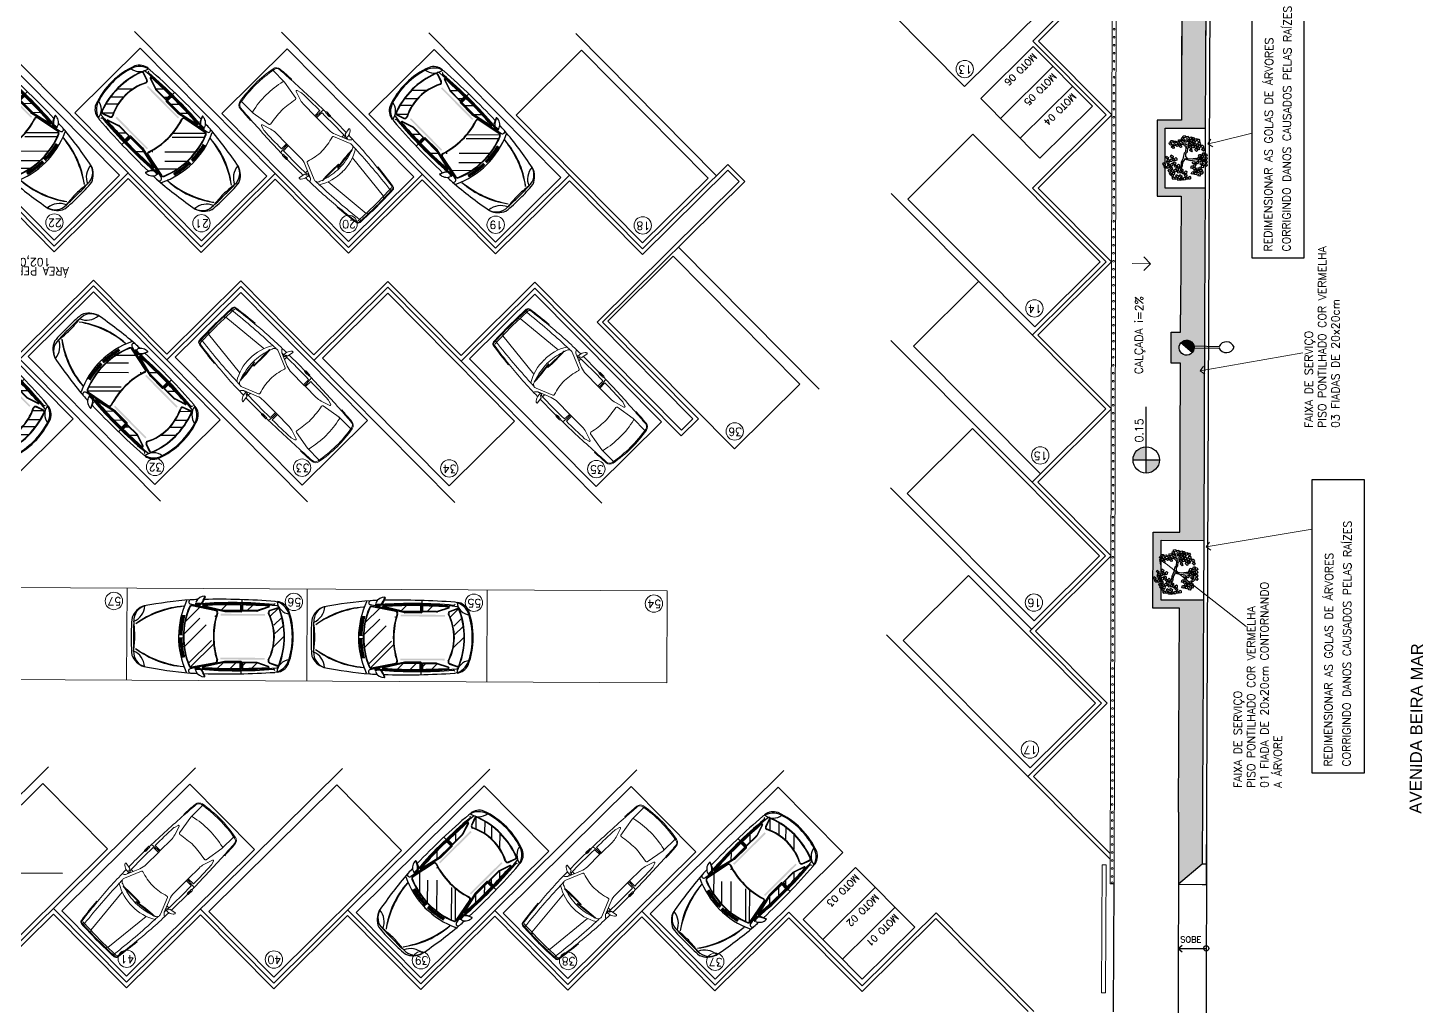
# Model space of a CAD drawing. Extents: x -1057 to 3416, y -340 to 4111.
# Drawn here: x 450.74 to 485.62, y 162.28 to 186.74 of the extents above; entities that cross this region are included whole.
import ezdxf
from ezdxf.enums import TextEntityAlignment as Align

# ---------------------------------------------------------------- set-up
doc = ezdxf.new("R2010")
doc.units = 0
doc.header["$LTSCALE"] = 50
for name, pattern in [('CONTINU', [0]), ('DGN Style 1', [0.003115, 5.18318e-06, -0.00311]), ('HIDDEN', [9.525, 6.35, -3.175])]:
    doc.linetypes.add(name, pattern=pattern)
doc.layers.add('0.1', color=8, linetype='Continuous', lineweight=13)
doc.layers.add('Margem A3', color=8, linetype='DGN Style 1', lineweight=0)
for name, color, linetype in [('HAC', 1, 'Continuous'), ('layout', 1, 'Continuous'), ('luminaria', 10, 'Continuous'), ('medir projeto', 6, 'Continuous'), ('OK', 96, 'Continuous'), ('Poste de cimento', 7, 'Continuous')]:
    doc.layers.add(name, color=color, linetype=linetype)
doc.styles.add('60x100', font='romans.shx', dxfattribs={"height": 0.2})
doc.styles.add('80X50', font='romans.shx')
doc.styles.add('ROBERTO', font='swissek.ttf')
doc.styles.add('ROMANS', font='romans')
doc.styles.get("Standard").update_dxf_attribs({"font": 'romans.shx'})

# ---------------------------------------------------------------- blocks, each defined once
blk = doc.blocks.new('ÁREA')
for p in [(0.00005, 0.00376), (0, 0)]:
    blk.add_attdef('COMPARTIMENTO', text='', height=0.0025).set_placement(p, align=Align.CENTER)
at = {"color": 1}
for p in [(-0.00005, -0.00376), (-0.0001, -0.00752)]:
    blk.add_attdef('ÁREA', text='', height=0.002, dxfattribs=at).set_placement(p, align=Align.CENTER)
blk = doc.blocks.new('Car')
at = {"layer": 'layout', "color": 8}
for p, q in [((-44.4, -116.8), (-45.5, -110.7)), ((-42.5, -116.4), (-43.6, -110.2)), ((-41.1, -116), (-42, -109.8)), ((-39.1, -115.6), (-40.1, -109.4)), ((-37.2, -115.2), (-38.1, -108.9)), ((-35.8, -114.9), (-36.5, -108.6)), ((-33.8, -114.5), (-34.6, -108.2)), ((-31.8, -114.1), (-32.6, -107.8)), ((-30.4, -113.9), (-31, -107.6)), ((-28.4, -113.5), (-29, -107.4)), ((-26.4, -113.2), (-27.1, -107.2)), ((-25, -113), (-25.5, -107)), ((-23, -112.8), (-23.5, -106.4)), ((25.2, -163.1), (-22.1, -115.7)), ((-21.2, -112.5), (-21.3, -106.1)), ((-19.2, -112.3), (-19.3, -105.9)), ((-17.2, -112.1), (-17.4, -105.7)), ((-15.7, -111.9), (-15.7, -105.5)), ((-13.7, -111.8), (-13.7, -105.3)), ((-11.7, -111.6), (-11.7, -105.2)), ((-9.7, -111.5), (-9.7, -105.1)), ((-7.7, -111.4), (-7.7, -105)), ((-5.7, -111.3), (-5.7, -104.9)), ((-3.7, -111.3), (-3.7, -104.8)), ((3.7, -111.3), (3.7, -104.8)), ((39.6, -148.7), (5.2, -114.3)), ((5.7, -111.3), (5.7, -104.9)), ((7.7, -111.4), (7.7, -105)), ((9.7, -111.5), (9.7, -105.1)), ((11.7, -111.6), (11.7, -105.2)), ((13.7, -111.8), (13.7, -105.3)), ((15.7, -111.9), (15.7, -105.5)), ((17.2, -112.1), (17.4, -105.7)), ((19.2, -112.3), (19.3, -105.9)), ((21.2, -112.5), (21.3, -106.1)), ((23, -112.8), (23.5, -106.4)), ((25, -113), (25.5, -107)), ((26.4, -113.2), (27.1, -107.2)), ((28.4, -113.5), (29, -107.4)), ((30.4, -113.9), (31, -107.6)), ((31.8, -114.1), (32.6, -107.8)), ((63.1, -148), (32.6, -117.5)), ((33.8, -114.5), (34.6, -108.2)), ((35.8, -114.9), (36.5, -108.6)), ((37.2, -115.2), (38.1, -108.9)), ((39.1, -115.6), (40.1, -109.4)), ((41.1, -116), (42, -109.8)), ((42.5, -116.4), (43.6, -110.2)), ((44.4, -116.8), (45.5, -110.7)), ((-72.4, -154), (-71.3, -150.4)), ((-71.4, -149.7), (-71.5, -143.3)), ((-70.4, -149.4), (-70.5, -140)), ((-53.8, -202.9), (-70.4, -128.8)), ((-69.4, -149.1), (-69.5, -139.9)), ((-68.4, -148.9), (-68.7, -139.9)), ((-67.3, -131.9), (-57, -183.8)), ((-66.3, -131.7), (-56.1, -183.6)), ((-15.9, -179.3), (-66, -129.1)), ((-8.4, -174.6), (-58.2, -124.8)), ((53.8, -202.9), (70.4, -128.8)), ((56.1, -183.6), (66.3, -131.7)), ((57, -183.8), (67.3, -131.9)), ((68.4, -148.9), (68.7, -139.9)), ((69.4, -149.1), (69.5, -139.9)), ((70.4, -149.4), (70.5, -140)), ((72.4, -154), (71.3, -150.4)), ((71.4, -149.7), (71.5, -143.3)), ((-86.3, -160.6), (-73.2, -154.7)), ((-56.9, -198.5), (-67, -155.8)), ((-55.9, -198.3), (-66, -155.6)), ((44.8, -182.6), (43.4, -181.3)), ((55.9, -198.3), (66, -155.6)), ((56.9, -198.5), (67, -155.8)), ((86.3, -160.6), (73.2, -154.7)), ((-56.8, -200.2), (-68.8, -188.2)), ((-56.8, -237.2), (-56.8, -199.5)), ((-55.8, -237.2), (-55.8, -199.5)), ((-53.8, -238.7), (-53.8, -203.1)), ((53.8, -238.7), (53.8, -203.1)), ((55.8, -237.2), (55.8, -199.5)), ((56.8, -237.2), (56.8, -199.5)), ((69.3, -207.1), (57.6, -195.4)), ((-80.7, -239.7), (-54.8, -239.7)), ((-56.8, -227.8), (-69.3, -215.2)), ((-68.3, -237.2), (-69.2, -236.3)), ((-69.1, -237.2), (-56.8, -237.2)), ((-69.1, -238.2), (-56.8, -238.2)), ((-56.8, -241.4), (-69, -241.4)), ((-56.8, -242.4), (-69, -242.4)), ((-56.8, -248.7), (-62.9, -242.6)), ((-56.8, -272.4), (-56.8, -242.4)), ((-55.8, -272.4), (-55.8, -242.4)), ((80.7, -239.7), (54.8, -239.7)), ((55.8, -272.4), (55.8, -242.4)), ((69.1, -237.2), (56.8, -237.2)), ((69.1, -238.2), (56.8, -238.2)), ((56.8, -241.4), (69, -241.4)), ((56.8, -242.4), (69, -242.4)), ((56.8, -272.4), (56.8, -242.4)), ((-57, -273.8), (-68.3, -262.5)), ((68.3, -263.5), (56.8, -251.9)), ((-65.1, -298.3), (-57, -273.6)), ((-64.2, -298.6), (-56, -273.9)), ((-57.2, -300.9), (-62.7, -316.3)), ((-56.3, -301.3), (-61.8, -316.6)), ((61.9, -318.8), (44.9, -301.8)), ((64.2, -298.6), (56, -273.9)), ((61.8, -316.6), (56.3, -301.3)), ((65.1, -298.3), (57, -273.6)), ((62.7, -316.3), (57.2, -300.9)), ((1.6, -332.4), (-21.8, -309)), ((25.1, -330.6), (5.5, -311)), ((42.5, -327), (25.2, -309.8))]:
    blk.add_line(p, q, dxfattribs=at)
for centre, radius, start, end in [((-7.8, -326.7), 326.8, 88.6351, 95.7726), ((7.8, -326.7), 326.8, 84.2274, 91.3649), ((866.8, -205.6), 949.5, 169.2081, 175.3433), ((-34.3, -38.3), 32.9, 86.5625, 164.4958), ((-69, 10.4), 40, 274.3393, 336.719), ((-25.6, -41.2), 42.5, 111.779, 161.6544), ((122.7, -124.6), 188.5, 142.4297, 176.6237), ((155.6, -136.8), 222.3, 145.0929, 173.9605), ((-40.2, -4.5), 3, 97.674, 111.779), ((-10, -339.3), 334.6, 88.282, 93.8135), ((10.1, 328.4), 336.5, 262.7695, 268.2851), ((10, -339.3), 334.6, 86.1865, 91.718), ((-10.1, 328.4), 336.5, 271.7149, 277.2305), ((-155.6, -136.8), 222.3, 6.0395, 34.9071), ((-122.7, -124.6), 188.5, 3.3763, 37.5703), ((69, 10.4), 40, 203.281, 265.6607), ((34.3, -38.3), 32.9, 15.5042, 93.4375), ((40.2, -4.5), 3, 68.221, 82.326), ((25.6, -41.2), 42.5, 18.3456, 68.221), ((-866.8, -205.6), 949.5, 4.6567, 10.7919), ((-77.8, -119.2), 1, 174.7727, 295.0781), ((0.5, -286.5), 183.7, 90, 115.0781), ((-64.4, -113.6), 1, 172.7258, 290.5969), ((0, -280.4), 167.2, 90.0065, 112.6232), ((0, -280.4), 166.2, 90.0085, 112.6252), ((-0.5, -286.5), 183.7, 64.9219, 90), ((0, -280.4), 167.2, 67.3768, 89.9935), ((0, -280.4), 166.2, 67.3768, 89.9935), ((64.4, -113.6), 1, 249.4031, 7.2742), ((77.8, -119.2), 1, 244.9219, 5.2273), ((-67, -159.1), 20.4, 115.2032, 181.9349), ((-94.9, -128.7), 32, 283.4706, 317.3927), ((1565.6, -198.2), 1646.7, 177.6205, 178.0972), ((-75, -129.5), 4.65, 8.7491, 183.5185), ((-74.5, -143.4), 3, 0.889, 115.2032), ((940.7, -224.1), 1014.7, 175.8385, 184.8151), ((-72.5, -140.1), 1, 0.889, 98.0676), ((936.4, -221.1), 1008.4, 175.9397, 185.4333), ((-72.4, -149.7), 1, 287.9404, 0.889), ((-71.5, -140), 1, 0.889, 95.2234), ((-71.4, -149.4), 1, 285.265, 0.889), ((-70.5, -139.9), 1, 0.889, 92.3899), ((-70.4, -149.1), 1, 282.6212, 0.889), ((-69.7, -139.9), 1, 2.0031, 90.1843), ((-69.4, -148.9), 1, 280.1196, 2.0031), ((-62.4, -130.8), 5, 111.9536, 193.3017), ((-62.4, -130.8), 4, 111.9536, 193.5543), ((62.4, -130.8), 4.01, 346.5287, 68.1294), ((62.4, -130.8), 5, 346.6983, 68.0464), ((-936.4, -221.1), 1008.4, 354.5667, 4.0603), ((69.4, -148.9), 1, 177.9969, 259.8804), ((69.7, -139.9), 1, 89.8157, 177.9969), ((70.4, -149.1), 1, 179.111, 257.3788), ((70.5, -139.9), 1, 87.6101, 179.111), ((75, -129.5), 4.65, 356.4815, 171.2509), ((71.4, -149.4), 1, 179.111, 254.735), ((71.5, -140), 1, 84.7766, 179.111), ((-940.7, -224.1), 1014.7, 355.1849, 4.1615), ((94.9, -128.7), 32, 222.6073, 256.5294), ((72.4, -149.7), 1, 179.111, 252.0596), ((72.5, -140.1), 1, 81.9324, 179.111), ((74.5, -143.4), 3, 64.7968, 179.111), ((67, -159.1), 20.4, 358.0651, 64.7968), ((-1565.6, -198.2), 1646.7, 1.9028, 2.3795), ((-86.5, -159.6), 1, 193.8166, 282.2331), ((1565.6, -198.2), 1646.7, 178.6017, 183.9759), ((770.4, -218.9), 840.8, 175.6929, 181.2505), ((770.4, -218.9), 839.8, 175.6943, 181.2501), ((-67, -155.8), 1, 13.3017, 174.5453), ((0, -345), 166.5, 90, 107.8184), ((0, -345), 165.5, 90, 107.8184), ((0, -345), 166.5, 72.1816, 90), ((0, -345), 165.5, 72.1816, 90), ((67, -155.8), 1, 5.4547, 166.6983), ((-770.4, -218.9), 839.8, 358.7499, 4.3057), ((-770.4, -218.9), 840.8, 358.7495, 4.3071), ((73.4, -153.7), 1, 196.4299, 257.7669), ((-1565.6, -198.2), 1646.7, 356.0241, 1.3983), ((86.5, -159.6), 1, 257.7669, 346.1834), ((-52.2, -182.7), 5, 193.3017, 287.8184), ((-60.8, -199.5), 4, 360, 13.3017), ((-52.2, -182.7), 4, 193.5543, 287.8184), ((-60.8, -199.5), 5, 0, 13.3017), ((-54.8, -203.1), 1, 0, 13.3017), ((52.2, -182.7), 5, 252.1816, 346.6983), ((52.2, -182.7), 4, 252.1816, 346.4457), ((54.8, -203.1), 1, 166.6983, 180), ((60.8, -199.5), 5, 166.6983, 180), ((60.8, -199.5), 4, 166.6983, 180), ((-69.1, -237.2), 1, 181.5835, 270), ((-69, -242.4), 1, 90, 181.1066), ((9004.6, 48.7), 9079.4, 181.83701, 182.18864), ((9004.6, 48.7), 9078.4, 181.83709, 182.18858), ((-56.8, -237.2), 1, 270, 0), ((-56.8, -242.4), 1, 0, 90), ((-54.8, -238.7), 1, 270, 0), ((54.8, -238.7), 1, 180, 270), ((56.8, -237.2), 1, 180, 270), ((56.8, -242.4), 1, 90, 180), ((-9004.6, 48.7), 9078.4, 357.81142, 358.16291), ((-9004.6, 48.7), 9079.4, 357.81136, 358.16299), ((69, -242.4), 1, 358.8934, 90), ((69.1, -237.2), 1, 270, 358.4165), ((-60.8, -272.4), 4, 341.6525, 360), ((-60.8, -272.4), 5, 341.6525, 360), ((60.8, -272.4), 5, 180, 198.3475), ((60.8, -272.4), 4, 180, 198.3475), ((-66.1, -298), 2, 183.0738, 341.6525), ((-66.1, -298), 1, 183.4405, 341.6525), ((-52.5, -302.6), 5, 63.1357, 160.3462), ((-52.5, -302.6), 4, 63.1357, 160.3462), ((0, -198.9), 112.2, 243.1357, 270), ((0, -198.9), 111.2, 243.1357, 270), ((0, -198.9), 111.2, 270, 296.8643), ((0, -198.9), 112.2, 270, 296.8643), ((52.5, -302.6), 5, 19.6538, 116.8643), ((52.5, -302.6), 4, 19.6538, 116.8643), ((66.1, -298), 2, 198.3475, 356.9262), ((66.1, -298), 1, 198.3475, 356.5595), ((-39.1, -305.6), 38.6, 190.1502, 253.6248), ((-79.7, -346.5), 30, 5.2584, 84.7128), ((-46.8, -314.4), 30, 185.5819, 244.441), ((-73.3, -309.4), 3, 270, 5.5819), ((-62.6, -316.1), 5, 185.4333, 247.7979), ((-58, -317.9), 5, 160.3462, 249.5059), ((-58, -317.9), 4, 160.3462, 249.5059), ((0, -162.8), 170.6, 249.5059, 270), ((0, -162.8), 169.6, 249.5059, 270), ((0, -162.8), 169.6, 270, 290.4941), ((0, -162.8), 170.6, 270, 290.4941), ((79.7, -346.5), 30, 95.2872, 174.7416), ((39.1, -305.6), 38.6, 286.3752, 349.8498), ((58, -317.9), 4, 290.4941, 19.6538), ((58, -317.9), 5, 290.4941, 19.6538), ((46.8, -314.4), 30, 295.559, 354.4181), ((62.6, -316.1), 5, 292.2021, 354.5667), ((73.3, -309.4), 3, 174.4181, 270), ((0, -181.6), 170.6, 249.5059, 270), ((0, -181.6), 168.6, 252.2391, 270), ((0, -181.6), 170.6, 270, 290.4941), ((0, -181.6), 168.6, 270, 287.7609)]:
    blk.add_arc(centre, radius, start, end, dxfattribs=at)
for points in [[(-49.6, -290.4), (-45.8, -290.4), (-49.6, -194), (-45.8, -194)], [(49.6, -290.4), (45.8, -290.4), (49.6, -194), (45.8, -194)]]:
    blk.add_solid(points, dxfattribs=at)
blk = doc.blocks.new('TEMPRA3')
for p, q in [((-1.26, 0.697), (-1.26, 0.716)), ((-0.157, 0.823), (-0.131, 0.862)), ((-0.101, 0.713), (-0.151, 0.694)), ((-0.075, 0.872), (-0.101, 0.713)), ((-0.085, 0.882), (-0.082, 0.882)), ((1.806, 0.709), (1.807, 0.728)), ((0.058, 0.464), (-0.363, 0.637)), ((0.069, 0.533), (-0.261, 0.669)), ((-0.151, 0.694), (-0.151, 0.656)), ((-0.098, 0.674), (-0.098, 0.602)), ((0.687, 0.496), (0.259, 0.496)), ((0.756, 0.496), (0.756, 0.679)), ((1.136, 0.496), (0.756, 0.496)), ((1.287, 0.519), (1.517, 0.592)), ((1.406, 0.471), (1.886, 0.553)), ((1.515, 0.629), (1.414, 0.659)), ((-1.26, -0.697), (-1.26, -0.716)), ((0.058, -0.464), (-0.363, -0.637)), ((0.069, -0.533), (-0.261, -0.669)), ((-0.151, -0.694), (-0.151, -0.656)), ((-0.101, -0.713), (-0.151, -0.694)), ((-0.098, -0.674), (-0.098, -0.602)), ((0.687, -0.496), (0.259, -0.496)), ((1.136, -0.496), (0.756, -0.496)), ((0.756, -0.496), (0.756, -0.679)), ((1.287, -0.519), (1.517, -0.592)), ((1.406, -0.471), (1.886, -0.553)), ((1.515, -0.629), (1.414, -0.659)), ((-0.157, -0.823), (-0.131, -0.862)), ((-0.075, -0.872), (-0.101, -0.713)), ((-0.085, -0.882), (-0.082, -0.882)), ((1.806, -0.709), (1.807, -0.728))]:
    blk.add_line(p, q)
at = {"color": 9}
for p, q in [((0.49, 0.777), (0.614, 0.777)), ((0.49, 0.767), (0.567, 0.767)), ((0.577, 0.757), (0.577, 0.748)), ((0.634, 0.757), (0.634, 0.748)), ((-1.875, 0.533), (-1.914, 0.533)), ((-1.881, 0.307), (-0.653, 0.428)), ((-1.869, 0.63), (-1.647, 0.654)), ((-0.527, 0.509), (-0.536, 0.509)), ((-0.536, 0.509), (-0.532, -0.064)), ((0.687, 0.496), (0.756, 0.496)), ((1.886, 0.553), (2.3, 0.553)), ((-1.881, 0.307), (-1.924, 0.254)), ((-0.568, 0.016), (-0.577, 0.017)), ((-0.568, 0.015), (-0.577, 0.014)), ((-0.577, 0.014), (-0.51, -0.555)), ((-1.881, -0.308), (-1.924, -0.255)), ((-1.881, -0.307), (-0.653, -0.428)), ((-0.532, -0.064), (-0.523, -0.064)), ((-1.875, -0.533), (-1.914, -0.533)), ((-1.869, -0.631), (-1.647, -0.655)), ((-0.51, -0.555), (-0.501, -0.554)), ((0.687, -0.496), (0.756, -0.496)), ((1.886, -0.553), (2.3, -0.553)), ((0.49, -0.767), (0.567, -0.767)), ((0.49, -0.777), (0.614, -0.777)), ((0.577, -0.757), (0.577, -0.748)), ((0.634, -0.757), (0.634, -0.748))]:
    blk.add_line(p, q, dxfattribs=at)
for points in [[(0.486, 0.76), (0.486, 0.749, 0.414214), (0.496, 0.739), (0.558, 0.739, 0.414214), (0.568, 0.749), (0.568, 0.759)], [(0.486, -0.76), (0.486, -0.749, -0.414214), (0.496, -0.739), (0.558, -0.739, -0.414214), (0.568, -0.749), (0.568, -0.759)]]:
    blk.add_lwpolyline(points, format="xyb", dxfattribs=at)
for centre, radius, start, end in [((0.026, -12.748), 13.526, 95.4579, 98.0767), ((-0.091, -10.408), 11.166, 90.4891, 96.0118), ((0.075, 0.7), 0.267, 168.223, 189.9837), ((-0.143, 0.755), 0.0434, 160.4209, 180), ((0.052, 0.685), 0.25, 146.5293, 160.4209), ((-0.079, 0.816), 0.0696, 117.5198, 138.9652), ((-0.092, 0.841), 0.0416, 80.8067, 117.5198), ((0.213, -22.305), 23.067, 89.3717, 90.7606), ((-0.083, 0.874), 0.00833, 350.8067, 80.8067), ((0.213, -22.305), 23.067, 89.0973, 89.3437), ((0.115, -25.837), 26.599, 86.3544, 88.8806), ((0.028, -29.336), 30.117, 85.8738, 86.6125), ((2.183, 0.56), 0.144, 10.2757, 85.2864), ((46.287, -1.061), 48.25, 178.0551, 178.7396), ((-1.864, 0.574), 0.07, 98.0767, 178.0551), ((1.08, -0.033), 1.689, 163.0258, 178.8872), ((1.08, -0.033), 1.689, 158.4883, 161.8833), ((-0.403, 0.55), 0.0959, 65.2249, 157.5632), ((0.355, -17.256), 17.935, 91.743, 91.9698), ((0.355, -17.256), 17.935, 88.9571, 91.6179), ((1.496, -0.036), 1.496, 161.9012, 178.6096), ((0.046, 0.438), 0.0288, 340.8387, 65.2249), ((0.259, 0.996), 0.5, 247.6625, 270), ((-0.298, 0.555), 0.987, 356.5337, 7.1274), ((0.636, -17.099), 17.778, 87.5716, 89.6146), ((1.136, 0.996), 0.5, 270, 287.5892), ((1.415, 0.442), 0.03, 107.5892, 190.5643), ((-1.901, -0.176), 3.343, 3.0173, 10.5643), ((1.385, 0.564), 0.1, 73.296, 87.5716), ((1.509, 0.61), 0.02, 295.0881, 73.296), ((1.892, 0.523), 0.03, 17.6685, 101.6613), ((-0.298, 0.005), 2.281, 359.8835, 13.3775), ((-1.242, -0.033), 3.619, 0.5277, 9.8398), ((1.08, 0.033), 1.689, 181.1128, 199.382), ((-1.901, 0.176), 3.343, 349.4357, 356.9827), ((-0.298, -0.005), 2.281, 346.6225, 0.1165), ((-1.242, 0.033), 3.619, 350.1602, 359.4723), ((46.287, 1.06), 48.25, 181.2604, 181.9449), ((1.496, 0.036), 1.496, 181.3904, 198.0988), ((-1.864, -0.575), 0.07, 181.9449, 261.9233), ((0.026, 12.748), 13.526, 261.9735, 264.5421), ((-0.091, 10.408), 11.166, 263.9882, 269.5109), ((1.08, 0.033), 1.689, 200.3288, 201.5117), ((1.08, 0.033), 1.689, 200.3288, 201.5117), ((-0.403, -0.55), 0.0959, 202.4368, 294.7751), ((0.355, 17.256), 17.935, 268.0302, 268.257), ((0.075, -0.7), 0.267, 170.0163, 191.777), ((0.355, 17.256), 17.935, 268.3821, 271.0429), ((0.046, -0.438), 0.0288, 294.7751, 19.1613), ((0.259, -0.996), 0.5, 90, 112.3375), ((-0.298, -0.555), 0.987, 352.8726, 3.4663), ((0.636, 17.099), 17.778, 270.3854, 272.4284), ((1.136, -0.996), 0.5, 72.4108, 90), ((1.415, -0.442), 0.03, 169.4357, 252.4108), ((1.385, -0.564), 0.1, 272.4284, 286.704), ((1.509, -0.61), 0.02, 286.704, 64.9119), ((1.892, -0.523), 0.03, 258.3387, 342.3315), ((2.183, -0.56), 0.144, 274.7136, 349.7243), ((-0.143, -0.755), 0.0434, 180, 199.5791), ((0.052, -0.685), 0.25, 199.5791, 213.4707), ((-0.079, -0.816), 0.0696, 221.0348, 242.4802), ((-0.092, -0.841), 0.0416, 242.4802, 279.1933), ((0.213, 22.305), 23.067, 269.2394, 270.6283), ((-0.083, -0.874), 0.00833, 279.1933, 9.1933), ((0.213, 22.305), 23.067, 270.6563, 270.9027), ((0.115, 25.837), 26.599, 271.1194, 273.6456), ((0.028, 29.336), 30.117, 273.3875, 274.1262)]:
    blk.add_arc(centre, radius, start, end)
for centre, radius, start, end in [((-0.144, 0.846), 0.212, 204.7842, 236.5367), ((0.49, 0.751), 0.0263, 91.9264, 184.8104), ((0.47, 0.753), 0.0061, 200.0424, 315.2534), ((0.49, 0.751), 0.0164, 92.1313, 187.2433), ((0.567, 0.757), 0.01, 0, 90), ((0.606, 0.816), 0.0733, 246.8341, 293.1659), ((0.614, 0.757), 0.02, 0, 90), ((-0.263, 0.555), 0.987, 356.5337, 11.7667), ((0.027, -29.37), 30.131, 85.8821, 86.6147), ((19.555, -0.393), 21.489, 177.397, 178.9536), ((-1.862, 0.581), 0.05, 97.8958, 177.1673), ((43.913, -1.002), 45.813, 178.0177, 178.7486), ((0.137, -16.634), 17.284, 92.2713, 96.6835), ((-1.822, 0.581), 0.05, 97.8958, 177.1673), ((0.026, -12.748), 13.506, 95.4656, 97.8958), ((0.402, 0.031), 1.126, 147.4954, 181.5953), ((0.192, -19.533), 20.183, 91.7794, 92.1012), ((-4.071, 0.196), 3.558, 355.8109, 5.0412), ((-0.17, 0.661), 0.0195, 202.2729, 342.8001), ((2.181, 0.569), 0.115, 10.4548, 85.2928), ((-1.236, -0.033), 3.585, 0.5327, 10.015), ((43.913, 1.002), 45.813, 181.2514, 181.9823), ((0.402, -0.031), 1.126, 178.4047, 212.5046), ((-4.057, -0.683), 3.558, 2.0761, 11.3064), ((-1.236, 0.033), 3.585, 349.985, 359.4673), ((19.555, 0.392), 21.489, 181.0464, 182.603), ((-1.862, -0.581), 0.05, 182.8327, 262.1042), ((0.137, 16.634), 17.284, 263.3165, 267.7287), ((-1.822, -0.581), 0.05, 182.8327, 262.1042), ((0.026, 12.748), 13.506, 262.1042, 264.5344), ((0.192, 19.533), 20.183, 267.8988, 268.2206), ((-0.144, -0.846), 0.212, 123.4633, 155.2158), ((-0.17, -0.661), 0.0195, 17.1999, 157.7271), ((-0.263, -0.555), 0.987, 348.2333, 3.4663), ((0.027, 29.37), 30.131, 273.3853, 274.1179), ((2.181, -0.569), 0.115, 274.7072, 349.5452), ((0.47, -0.753), 0.0061, 44.7466, 159.9576), ((0.49, -0.751), 0.0263, 175.1896, 268.0736), ((0.49, -0.751), 0.0164, 172.7567, 267.8687), ((0.567, -0.757), 0.01, 270, 0), ((0.606, -0.816), 0.0733, 66.8341, 113.1659), ((0.614, -0.757), 0.02, 270, 360)]:
    blk.add_arc(centre, radius, start, end, dxfattribs=at)
blk = doc.blocks.new('poste concreto')
at = {"layer": 'Poste de cimento'}
h = blk.add_hatch(color=256, dxfattribs=at)
h.dxf.hatch_style = 1
h.paths.add_polyline_path([(364866.842, 7758015.357), (364866.767, 7758015.418), (364866.676, 7758015.455), (364866.578, 7758015.47), (364866.48, 7758015.455), (364866.39, 7758015.418), (364866.314, 7758015.357), (364866.254, 7758015.282), (364866.216, 7758015.191), (364866.201, 7758015.093), (364866.956, 7758015.093), (364866.94, 7758015.191), (364866.903, 7758015.282)])
for p, q in [((364866.815, 7758015.406), (364867.773, 7758016.191)), ((364866.886, 7758015.322), (364867.818, 7758016.138)), ((364866.201, 7758015.093), (364866.216, 7758015.191)), ((364866.216, 7758014.995), (364866.201, 7758015.093)), ((364866.956, 7758015.093), (364866.201, 7758015.093)), ((364866.216, 7758015.191), (364866.254, 7758015.282)), ((364866.254, 7758015.282), (364866.314, 7758015.357)), ((364866.314, 7758015.357), (364866.39, 7758015.418)), ((364866.39, 7758015.418), (364866.48, 7758015.455)), ((364866.48, 7758015.455), (364866.578, 7758015.47)), ((364866.578, 7758015.47), (364866.676, 7758015.455)), ((364866.676, 7758015.455), (364866.767, 7758015.418)), ((364866.767, 7758015.418), (364866.842, 7758015.357)), ((364866.842, 7758015.357), (364866.903, 7758015.282)), ((364866.903, 7758015.282), (364866.94, 7758015.191)), ((364866.94, 7758015.191), (364866.956, 7758015.093)), ((364866.956, 7758015.093), (364866.94, 7758014.995)), ((364866.254, 7758014.904), (364866.216, 7758014.995)), ((364866.314, 7758014.829), (364866.254, 7758014.904)), ((364866.39, 7758014.768), (364866.314, 7758014.829)), ((364866.48, 7758014.731), (364866.39, 7758014.768)), ((364866.578, 7758014.716), (364866.48, 7758014.731)), ((364866.676, 7758014.731), (364866.578, 7758014.716)), ((364866.767, 7758014.768), (364866.676, 7758014.731)), ((364866.842, 7758014.829), (364866.767, 7758014.768)), ((364866.903, 7758014.904), (364866.842, 7758014.829)), ((364866.94, 7758014.995), (364866.903, 7758014.904))]:
    blk.add_line(p, q, dxfattribs=at)
for centre, start, end in [((364868.17, 7758016.298), 60.73513, 195.09868), ((364867.989, 7758016.511), 245.39714, 19.76069)]:
    blk.add_arc(centre, 0.411, start, end, dxfattribs=at)
blk = doc.blocks.new('L', base_point=(1.368, 0.591))
at = {"color": 3, "lineweight": -2}
for p, q in [((1.275, 0.567), (1.306, 0.592)), ((1.288, 0.517), (1.275, 0.567)), ((1.281, 0.65), (1.312, 0.675)), ((1.294, 0.6), (1.281, 0.65)), ((1.317, 0.508), (1.288, 0.517)), ((1.322, 0.591), (1.294, 0.6)), ((1.306, 0.592), (1.336, 0.538)), ((1.312, 0.675), (1.342, 0.621)), ((1.336, 0.538), (1.317, 0.508)), ((1.342, 0.621), (1.322, 0.591)), ((1.337, 0.489), (1.356, 0.548)), ((1.376, 0.484), (1.337, 0.489)), ((1.356, 0.548), (1.391, 0.554)), ((1.404, 0.527), (1.376, 0.484)), ((1.391, 0.554), (1.404, 0.527))]:
    blk.add_line(p, q, dxfattribs=at)
blk = doc.blocks.new('Árvore-13')
at = {"color": 3}
for p, q in [((-0.8, 0.3), (-0.96, 0.41)), ((-0.8, 0.41), (-0.95, 0.5)), ((-0.36, 0.35), (-0.8, 0.41)), ((-0.37, 0.23), (-0.8, 0.3)), ((-0.13, 0.11), (-0.37, 0.23)), ((-0.07, 0.19), (-0.36, 0.35)), ((-0.07, -0.04), (-0.13, 0.11)), ((0.03, 0.07), (-0.07, 0.19)), ((0.03, 0.07), (0.32, 0.33)), ((0.12, -0.05), (0.28, 0.13)), ((0.28, 0.13), (0.42, 0.28)), ((0.32, 0.33), (0.41, 0.54)), ((0.41, 0.54), (0.48, 0.66)), ((0.42, 0.28), (0.5, 0.51)), ((0.48, 0.66), (0.57, 0.72)), ((0.5, 0.51), (0.63, 0.67)), ((0.57, 0.72), (0.61, 0.82)), ((0.63, 0.67), (0.78, 0.72)), ((-0.3, -0.39), (-0.42, -0.69)), ((-0.2, -0.45), (-0.31, -0.74)), ((-0.31, -0.74), (-0.24, -0.89)), ((-0.15, -0.3), (-0.3, -0.39)), ((-0.05, -0.38), (-0.2, -0.45)), ((-0.07, -0.04), (-0.15, -0.3)), ((0.12, -0.05), (-0.05, -0.38))]:
    blk.add_line(p, q, dxfattribs=at)
at = {"color": 3, "xscale": 3.048, "yscale": 3.048, "zscale": 3.048}
for p, rotation in [((-1.3, 0.88), 347.8021081598379), ((-0.93, 0.96), 295.0165150851705), ((-0.72, 1.45), 295.0165150851705), ((-0.49, 1.26), 295.0165150851705), ((-0.25, 1.14), 295.0165150851705), ((0.17, 1.45), 190.1248425347958), ((0.35, 0.95), 190.1248425347958), ((0.58, 1.4), 190.1248425347958), ((0.68, 0.78), 190.1248425347958), ((0.85, 1.34), 190.1248425347958), ((1.21, 1.15), 190.1248425347958), ((1.32, 0.75), 190.1248425347958), ((-1.44, 0.37), 347.8021081598379), ((-1.13, 0.41), 347.8021081598379), ((-0.85, 0.46), 295.0165150851705), ((-0.35, 0.69), 295.0165150851705), ((0.76, 0.27), 190.1248425347958), ((0.8, -0.3), 190.1248425347958), ((1.12, 0.57), 190.1248425347958), ((1.2, -0.32), 190.1248425347958), ((1.25, 0.04), 190.1248425347958), ((1.58, 0.11), 190.1248425347958), ((-0.1, -0.9), 66.16076666471405), ((-0.02, -1.19), 66.16076666471405), ((0.5, -1), 66.16076666471405), ((0.62, -1.32), 66.16076666471405), ((-0.45, -1.4), 66.16076666471405)]:
    blk.add_blockref('L', p, dxfattribs=dict(at, rotation=rotation))
for p in [(-1.39, -0.31), (-1.23, -0.88), (-1.05, -0.53), (-0.87, -1.13), (-0.85, -0.45), (-0.67, -1.02), (-0.45, -1.04), (-0.44, -0.54)]:
    blk.add_blockref('L', p, dxfattribs=at)
blk = doc.blocks.new('_Open90')
at = {"color": 0, "linetype": 'ByBlock', "lineweight": -2}
for p, q in [((0, 0), (-1, 0)), ((-0.5, 0.5), (0, 0)), ((0, 0), (-0.5, -0.5))]:
    blk.add_line(p, q, dxfattribs=at)

msp = doc.modelspace()

# ---------------------------------------------------------------- hatches: boundary and pattern name
at = {"layer": 'HAC'}
h = msp.add_hatch(dxfattribs=at)
h.set_pattern_fill('HEX', color=256, scale=0.01, angle=90.06446, style=0)
h.paths.add_polyline_path([(480.133, 172.425), (479.067, 172.426), (479.07, 173.419), (479.071, 173.458), (479.071, 173.457), (479.072, 173.925), (480.138, 173.924), (480.152, 178.087), (480.044, 178.162), (480.152, 178.181), (480.154, 178.732), (479.891, 178.729), (479.891, 178.709), (479.876, 178.662), (479.849, 178.62), (479.812, 178.587), (479.768, 178.565), (479.721, 178.556), (479.672, 178.558), (479.626, 178.573), (479.583, 178.599), (479.551, 178.637), (479.529, 178.68), (479.52, 178.728), (479.521, 178.776), (479.537, 178.823), (479.563, 178.865), (479.6, 178.897), (479.644, 178.919), (479.692, 178.929), (479.74, 178.927), (479.787, 178.912), (479.829, 178.886), (479.861, 178.848), (479.893, 178.784), (480.154, 178.779), (480.157, 179.564), (480.169, 182.725), (479.169, 182.73), (479.171, 183.228), (479.143, 183.26), (479.154, 183.284), (479.112, 183.333), (479.127, 183.367), (479.171, 183.337), (479.174, 184.232), (480.174, 184.227), (480.199, 190.914), (480.2, 191.166), (479.6, 191.158), (479.579, 185.582), (479.575, 184.43), (478.975, 184.432), (478.968, 182.53), (479.568, 182.528), (479.557, 179.566), (479.556, 179.128), (479.322, 179.129), (479.319, 178.358), (479.553, 178.357), (479.538, 174.125), (478.869, 174.127), (478.862, 172.228), (479.532, 172.226), (479.505, 167.131), (479.501, 165.327), (480.099, 165.83)])
at = {"layer": 'medir projeto', "linetype": 'CONTINU', "lineweight": -2}
h = msp.add_hatch(color=7, dxfattribs=at)
h.dxf.hatch_style = 1
h.paths.add_polyline_path([(478.697, 176.264, 0.414214), (478.368, 175.935), (478.697, 175.935)])
h.paths.add_polyline_path([(478.697, 175.935), (478.697, 175.606, 0.414214), (479.026, 175.935)])

# ---------------------------------------------------------------- linework, layer by layer
at = {"layer": '0.1', "color": 8}
for p, q in [((477.864, 194.875), (477.795, 165.335)), ((477.964, 194.926), (477.894, 165.335)), ((477.705, 188.241), (475.863, 186.406)), ((477.847, 188.241), (476.005, 186.406)), ((451.401, 181.282), (446.054, 186.683)), ((455.078, 181.264), (449.731, 186.665)), ((458.755, 181.246), (453.408, 186.647)), ((462.432, 181.228), (457.085, 186.629)), ((466.109, 181.21), (460.762, 186.61)), ((467.957, 183.039), (464.439, 186.592)), ((477.699, 184.564), (475.863, 186.406)), ((477.352, 184.779), (475.874, 186.271)), ((477.84, 184.564), (476.005, 186.406)), ((477.699, 184.564), (475.857, 182.729)), ((477.84, 184.564), (475.998, 182.729)), ((453.249, 183.112), (451.401, 181.282)), ((456.926, 183.094), (455.078, 181.264)), ((468.24, 183.179), (466.108, 181.069)), ((468.241, 183.321), (466.109, 181.21)), ((468.522, 182.895), (468.24, 183.179)), ((468.663, 182.894), (468.241, 183.321)), ((451.401, 181.141), (449.571, 182.989)), ((453.248, 182.97), (451.401, 181.141)), ((455.078, 181.123), (453.248, 182.97)), ((456.925, 182.952), (455.078, 181.123)), ((458.755, 181.105), (456.925, 182.952)), ((460.603, 183.076), (458.755, 181.246)), ((460.602, 182.934), (458.755, 181.105)), ((462.431, 181.087), (460.602, 182.934)), ((464.279, 182.916), (462.431, 181.087)), ((464.28, 183.057), (462.432, 181.228)), ((466.108, 181.069), (464.279, 182.916)), ((464.969, 179.377), (468.522, 182.895)), ((465.11, 179.376), (468.663, 182.894)), ((477.692, 180.887), (475.857, 182.729)), ((477.833, 180.887), (475.998, 182.729)), ((470.524, 177.7), (467.006, 181.253)), ((477.692, 180.887), (475.85, 179.052)), ((477.833, 180.887), (475.992, 179.052)), ((454.057, 174.905), (448.71, 180.306)), ((450.54, 178.6), (452.387, 180.429)), ((452.387, 180.429), (454.217, 178.582)), ((454.217, 178.582), (456.064, 180.411)), ((456.064, 180.411), (457.893, 178.563)), ((457.893, 178.563), (459.741, 180.393)), ((459.741, 180.393), (461.57, 178.545)), ((461.57, 178.545), (463.418, 180.375)), ((463.418, 180.375), (467.077, 176.68)), ((450.539, 178.458), (452.386, 180.288)), ((457.734, 174.887), (452.386, 180.288)), ((454.216, 178.44), (456.063, 180.27)), ((461.411, 174.869), (456.063, 180.27)), ((457.893, 178.422), (459.74, 180.251)), ((465.088, 174.851), (459.74, 180.251)), ((461.57, 178.404), (463.417, 180.233)), ((463.417, 180.233), (467.076, 176.538)), ((467.361, 176.961), (464.969, 179.377)), ((467.502, 176.96), (465.11, 179.376)), ((477.679, 173.533), (472.314, 178.917)), ((477.827, 177.21), (475.992, 179.052)), ((477.685, 177.21), (475.844, 175.375)), ((477.827, 177.21), (475.985, 175.375)), ((467.076, 176.538), (467.502, 176.96)), ((467.077, 176.68), (467.361, 176.961)), ((475.837, 171.698), (472.308, 175.24)), ((477.82, 173.533), (475.985, 175.375)), ((477.679, 173.533), (475.791, 171.652)), ((477.82, 173.533), (475.932, 171.652)), ((477.58, 169.857), (475.791, 171.652)), ((477.721, 169.856), (475.932, 171.652)), ((477.799, 165.953), (472.209, 171.563)), ((466.712, 170.363), (435.212, 170.518)), ((477.58, 169.857), (475.738, 168.022)), ((477.721, 169.856), (475.879, 168.021)), ((445.857, 162.912), (451.258, 168.259)), ((449.534, 162.893), (454.935, 168.241)), ((453.211, 162.875), (458.611, 168.223)), ((456.888, 162.857), (462.288, 168.205)), ((460.565, 162.839), (465.965, 168.187)), ((464.242, 162.821), (469.642, 168.168)), ((477.799, 166.094), (475.879, 168.021)), ((472.911, 164.255), (471.433, 165.747)), ((477.577, 162.613), (477.593, 165.813)), ((477.693, 165.812), (477.593, 165.813)), ((477.677, 162.612), (477.693, 165.812)), ((477.895, 165.335), (477.795, 165.335)), ((453.211, 162.875), (451.382, 164.723)), ((456.888, 162.857), (455.059, 164.705)), ((460.565, 162.839), (458.735, 164.687)), ((464.242, 162.821), (462.412, 164.668)), ((467.919, 162.803), (466.089, 164.65)), ((467.919, 162.803), (469.766, 164.632)), ((471.596, 162.785), (469.766, 164.632)), ((471.596, 162.785), (473.443, 164.614)), ((475.888, 162.144), (473.443, 164.614)), ((449.533, 162.752), (451.381, 164.581)), ((453.21, 162.734), (451.381, 164.581)), ((453.21, 162.734), (455.058, 164.563)), ((456.887, 162.716), (455.058, 164.563)), ((456.887, 162.716), (458.735, 164.545)), ((460.564, 162.698), (458.735, 164.545)), ((460.564, 162.698), (462.412, 164.527)), ((464.241, 162.68), (462.412, 164.527)), ((464.241, 162.68), (466.089, 164.509)), ((467.918, 162.661), (466.089, 164.509)), ((467.918, 162.661), (469.765, 164.491)), ((471.595, 162.643), (469.765, 164.491)), ((471.595, 162.643), (473.442, 164.473)), ((475.747, 162.145), (473.442, 164.473)), ((477.677, 162.612), (477.577, 162.613))]:
    msp.add_line(p, q, dxfattribs=at)
at = {"layer": '0.1', "color": 7}
for p, q in [((478.801, 180.841), (478.636, 181.009)), ((478.35, 180.843), (478.801, 180.841)), ((478.801, 180.841), (478.634, 180.673))]:
    msp.add_line(p, q, dxfattribs=at)
at = {"layer": '0.1', "color": 8, "linetype": 'CONTINU', "lineweight": -2}
for p, q in [((451.607, 165.598), (448.65, 165.612)), ((477.879, 162.135), (477.895, 165.335))]:
    msp.add_line(p, q, dxfattribs=at)
at = {"layer": '0.1', "color": 8}
for points in [[(467.686, 191.806), (474.159, 185.268), (477.357, 188.434), (470.883, 194.972)], [(475.874, 186.271), (474.56, 184.969)], [(476.367, 185.774), (475.052, 184.472)], [(476.859, 185.276), (475.545, 183.975)], [(474.56, 184.969), (476.037, 183.477), (477.352, 184.779)], [(477.685, 177.21), (472.321, 182.594)], [(474.509, 180.398), (472.88, 178.775), (476.056, 175.587)], [(435.212, 170.518), (435.223, 172.818), (466.723, 172.663)], [(453.223, 172.729), (453.212, 170.429)], [(457.723, 172.707), (457.712, 170.407)], [(462.223, 172.685), (462.212, 170.385)], [(466.723, 172.663), (466.712, 170.363)], [(471.433, 165.747), (470.119, 164.445)], [(471.926, 165.249), (470.611, 163.948)], [(472.418, 164.752), (471.104, 163.45)], [(470.119, 164.445), (471.596, 162.953), (472.911, 164.255)]]:
    msp.add_lwpolyline(points, dxfattribs=at)
for points in [[(448.236, 184.63), (449.87, 186.248), (453.037, 183.051), (451.402, 181.432)], [(451.913, 184.612), (453.547, 186.23), (456.713, 183.033), (455.079, 181.414)], [(455.59, 184.594), (457.224, 186.212), (460.39, 183.015), (458.756, 181.396)], [(459.267, 184.576), (460.901, 186.194), (464.067, 182.996), (462.433, 181.378)], [(462.944, 184.558), (464.578, 186.176), (467.744, 182.978), (466.11, 181.36)], [(474.366, 184.075), (472.736, 182.452), (475.913, 179.264), (477.542, 180.888)], [(465.241, 179.407), (466.875, 181.025), (470.042, 177.827), (468.407, 176.209)], [(447.074, 178.537), (448.709, 180.156), (451.875, 176.958), (450.241, 175.34)], [(450.751, 178.519), (452.386, 180.138), (455.552, 176.94), (453.918, 175.322)], [(454.428, 178.501), (456.063, 180.12), (459.229, 176.922), (457.595, 175.304)], [(458.105, 178.483), (459.74, 180.101), (462.906, 176.904), (461.271, 175.285)], [(461.782, 178.465), (463.416, 180.083), (466.583, 176.886), (464.948, 175.267)], [(474.352, 176.721), (472.723, 175.098), (475.899, 171.91), (477.529, 173.534)], [(474.253, 173.045), (472.624, 171.421), (475.8, 168.234), (477.43, 169.857)], [(452.732, 166.21), (451.114, 167.844), (447.917, 164.678), (449.535, 163.043)], [(456.409, 166.192), (454.791, 167.826), (451.593, 164.66), (453.212, 163.025)], [(460.086, 166.173), (458.468, 167.808), (455.27, 164.642), (456.889, 163.007)], [(463.763, 166.155), (462.145, 167.79), (458.947, 164.623), (460.566, 162.989)], [(467.44, 166.137), (465.822, 167.772), (462.624, 164.605), (464.242, 162.971)], [(471.117, 166.119), (469.499, 167.753), (466.301, 164.587), (467.919, 162.953)]]:
    msp.add_lwpolyline(points, close=True, dxfattribs=at)
at = {"layer": '0.1', "color": 7}
for points in [[(480.436, 183.883), (481.348, 184.1)], [(480.241, 178.197), (482.613, 178.612)], [(480.395, 173.793), (482.848, 174.202)], [(479.194, 173.338), (481.195, 171.767)]]:
    msp.add_lwpolyline(points, dxfattribs=at)
at = {"layer": '0.1', "color": 8}
for centre, radius in [((477.894, 186.701), 0.0225), ((477.894, 186.501), 0.0225), ((477.893, 186.301), 0.0225), ((474.162, 185.706), 0.217), ((477.893, 186.101), 0.0225), ((477.892, 185.901), 0.0225), ((477.892, 185.701), 0.0225), ((477.892, 185.501), 0.0225), ((477.891, 185.301), 0.0225), ((477.891, 185.101), 0.0225), ((477.89, 184.901), 0.0225), ((477.89, 184.701), 0.0225), ((477.889, 184.501), 0.0225), ((477.889, 184.301), 0.0225), ((477.888, 183.901), 0.0225), ((477.888, 184.101), 0.0225), ((477.887, 183.501), 0.0225), ((477.887, 183.701), 0.0225), ((477.886, 183.101), 0.0225), ((477.886, 183.301), 0.0225), ((477.885, 182.901), 0.0225), ((477.885, 182.701), 0.0225), ((477.885, 182.501), 0.0225), ((451.406, 181.87), 0.217), ((455.082, 181.852), 0.217), ((458.759, 181.834), 0.217), ((477.884, 182.101), 0.0225), ((477.884, 182.301), 0.0225), ((462.436, 181.815), 0.217), ((466.113, 181.797), 0.217), ((477.883, 181.701), 0.0225), ((477.883, 181.901), 0.0225), ((477.882, 181.501), 0.0225), ((477.882, 181.301), 0.0225), ((477.881, 181.101), 0.0225), ((477.881, 180.901), 0.0225), ((477.88, 180.701), 0.0225), ((477.88, 180.501), 0.0225), ((477.879, 180.301), 0.0225), ((477.879, 180.101), 0.0225), ((475.903, 179.723), 0.217), ((477.878, 179.701), 0.0225), ((477.878, 179.901), 0.0225), ((477.878, 179.501), 0.0225), ((477.877, 179.301), 0.0225), ((477.877, 179.101), 0.0225), ((477.876, 178.901), 0.0225), ((477.876, 178.701), 0.0225), ((477.875, 178.301), 0.0225), ((477.875, 178.501), 0.0225), ((477.874, 177.901), 0.0225), ((477.874, 178.101), 0.0225), ((477.873, 177.501), 0.0225), ((477.873, 177.701), 0.0225), ((477.872, 177.301), 0.0225), ((468.411, 176.646), 0.217), ((477.872, 177.101), 0.0225), ((477.871, 176.901), 0.0225), ((477.871, 176.701), 0.0225), ((477.871, 176.501), 0.0225), ((476.047, 176.046), 0.217), ((477.87, 176.101), 0.0225), ((477.87, 176.301), 0.0225), ((453.921, 175.759), 0.217), ((457.598, 175.741), 0.217), ((461.275, 175.723), 0.217), ((464.952, 175.705), 0.217), ((477.869, 175.901), 0.0225), ((477.869, 175.701), 0.0225), ((477.868, 175.501), 0.0225), ((477.868, 175.301), 0.0225), ((477.867, 175.101), 0.0225), ((477.867, 174.901), 0.0225), ((477.866, 174.701), 0.0225), ((477.866, 174.501), 0.0225), ((477.865, 174.101), 0.0225), ((477.865, 174.301), 0.0225), ((477.864, 173.701), 0.0225), ((477.864, 173.901), 0.0225), ((477.864, 173.501), 0.0225), ((477.863, 173.101), 0.0225), ((477.863, 173.301), 0.0225), ((477.862, 172.701), 0.0225), ((477.862, 172.901), 0.0225), ((452.892, 172.408), 0.217), ((457.391, 172.386), 0.217), ((461.891, 172.364), 0.217), ((466.391, 172.342), 0.217), ((475.89, 172.369), 0.217), ((477.861, 172.323), 0.0225), ((477.861, 172.523), 0.0225), ((477.86, 171.923), 0.0225), ((477.86, 172.123), 0.0225), ((477.859, 171.723), 0.0225), ((477.859, 171.523), 0.0225), ((477.858, 171.323), 0.0225), ((477.858, 171.123), 0.0225), ((477.858, 170.923), 0.0225), ((477.857, 170.523), 0.0225), ((477.857, 170.723), 0.0225), ((477.856, 170.323), 0.0225), ((477.856, 170.123), 0.0225), ((477.855, 169.923), 0.0225), ((477.855, 169.723), 0.0225), ((477.854, 169.523), 0.0225), ((477.854, 169.323), 0.0225), ((477.853, 169.123), 0.0225), ((475.791, 168.692), 0.217), ((477.853, 168.923), 0.0225), ((477.852, 168.523), 0.0225), ((477.852, 168.723), 0.0225), ((477.851, 168.123), 0.0225), ((477.851, 168.323), 0.0225), ((477.851, 167.923), 0.0225), ((477.85, 167.523), 0.0225), ((477.85, 167.723), 0.0225), ((477.849, 167.123), 0.0225), ((477.849, 167.323), 0.0225), ((477.848, 166.723), 0.0225), ((477.848, 166.923), 0.0225), ((477.847, 166.523), 0.0225), ((477.847, 166.323), 0.0225), ((477.846, 166.123), 0.0225), ((477.846, 165.923), 0.0225), ((477.845, 165.723), 0.0225), ((477.845, 165.523), 0.0225), ((477.846, 165.365), 0.0225), ((453.215, 163.463), 0.217), ((456.892, 163.445), 0.217), ((460.569, 163.426), 0.217), ((464.246, 163.408), 0.217), ((467.923, 163.39), 0.217)]:
    msp.add_circle(centre, radius, dxfattribs=at)
at = {"layer": 'Margem A3', "color": 7, "linetype": 'CONTINU', "lineweight": -2}
for p, q in [((479.614, 194.928), (479.579, 185.582)), ((480.214, 194.926), (480.179, 185.58)), ((480.302, 191.713), (480.196, 165.323)), ((480.199, 190.914), (480.174, 184.227)), ((479.574, 184.23), (479.574, 184.23)), ((480.169, 182.725), (480.157, 179.564)), ((480.157, 179.564), (480.138, 173.924)), ((480.133, 172.425), (480.099, 165.83)), ((480.205, 167.128), (480.19, 160.318)), ((480.099, 165.83), (479.501, 165.327)), ((480.202, 165.829), (480.099, 165.83)), ((477.894, 165.335), (477.895, 165.335)), ((479.501, 165.327), (480.096, 165.324)), ((480.096, 165.324), (480.196, 165.323)), ((480.096, 165.324), (480.096, 165.324)), ((479.497, 163.723), (479.597, 163.807)), ((479.497, 163.723), (480.197, 163.723)), ((479.497, 163.723), (479.597, 163.639))]:
    msp.add_line(p, q, dxfattribs=at)
for points in [[(479.599, 190.916), (479.575, 184.43), (478.975, 184.432), (478.968, 182.53), (479.568, 182.528), (479.557, 179.566)], [(479.169, 182.73), (479.174, 184.232), (480.174, 184.227), (480.169, 182.725), (479.169, 182.73)], [(479.505, 167.131), (479.532, 172.226), (478.862, 172.228), (478.869, 174.127), (479.538, 174.125), (479.553, 178.357), (479.319, 178.358), (479.322, 179.129), (479.556, 179.128), (479.557, 179.566)], [(479.067, 172.427), (479.072, 173.926), (480.138, 173.924), (480.133, 172.425), (479.067, 172.427)]]:
    msp.add_lwpolyline(points, dxfattribs=at)
msp.add_circle((480.197, 163.723), 0.0658, dxfattribs=at)
at = {"layer": 'medir projeto', "color": 7, "linetype": 'CONTINU', "lineweight": -2}
for p, q in [((478.697, 176.264), (478.697, 177.261)), ((478.697, 175.606), (478.697, 176.264)), ((478.368, 175.935), (479.026, 175.935)), ((479.505, 167.131), (479.488, 159.922))]:
    msp.add_line(p, q, dxfattribs=at)
at = {"layer": 'medir projeto', "color": 5, "linetype": 'CONTINU', "lineweight": -2}
msp.add_line((480.196, 165.323), (480.201, 165.323), dxfattribs=at)
at = {"layer": 'medir projeto', "color": 7, "linetype": 'CONTINU', "lineweight": -2}
for points in [[(481.348, 180.981), (481.348, 188.324), (482.64, 188.324), (482.64, 180.981)], [(482.848, 168.105), (482.848, 175.447), (484.141, 175.447), (484.141, 168.105)]]:
    msp.add_lwpolyline(points, close=True, dxfattribs=at)
msp.add_circle((478.697, 175.935), 0.329, dxfattribs=at)

# ---------------------------------------------------------------- block references
at = {"layer": '0.1', "color": 8, "linetype": 'CONTINU'}
for p, xscale, yscale, zscale, rotation in [((452.014, 182.53), 0.01149999999999999, 0.01149999999999999, 0.01149999999999999, 224.7174815060635), ((455.691, 182.512), 0.01149999999999999, 0.01149999999999999, 0.01149999999999999, 224.7174815060635), ((463.045, 182.476), 0.01149999999999999, 0.01149999999999999, 0.01149999999999999, 224.7174815060635), ((448.054, 179.263), 0.01150000000000001, 0.01150000000000001, 0.01150000000000001, 44.71748150606341), ((451.731, 179.245), 0.01150000000000001, 0.01150000000000001, 0.01150000000000001, 44.71748150606341), ((453.326, 171.529), 0.01150000000000001, 0.01150000000000001, 0.01150000000000001, 89.71748150606336), ((457.825, 171.507), 0.01150000000000001, 0.01150000000000001, 0.01150000000000001, 89.71748150606336), ((459.833, 163.905), 0.01150000000000001, 0.01150000000000001, 0.01150000000000001, 134.7174815060635), ((467.187, 163.869), 0.01150000000000001, 0.01150000000000001, 0.01150000000000001, 134.7174815060635)]:
    msp.add_blockref('Car', p, dxfattribs=dict(at, xscale=xscale, yscale=yscale, zscale=zscale, rotation=rotation))
for p, rotation in [((458.094, 183.652), 134.7174815060634), ((456.8, 177.955), 314.7174815060633), ((464.154, 177.919), 314.7174815060633), ((453.865, 165.285), 44.71748150606341), ((464.896, 165.231), 44.71748150606341)]:
    msp.add_blockref('TEMPRA3', p, dxfattribs=dict(at, rotation=rotation))
at = {"layer": '0.1', "color": 7, "xscale": 0.2, "yscale": 0.2, "zscale": 0.2}
for p, rotation in [((480.241, 183.836), 193.4166986696052), ((480.044, 178.162), 189.932752982507), ((480.197, 173.76), 189.4493429189546), ((479.027, 173.449), 146.1497120116568)]:
    msp.add_blockref('_Open90', p, dxfattribs=dict(at, rotation=rotation))
at = {"layer": '0.1', "color": 8}
ref = msp.add_blockref('ÁREA', (450.615, 180.695), dxfattribs=dict(at, xscale=133.3333333333334, yscale=133.3333333333334, zscale=133.3333333333334, rotation=179.7174815060635))
ref.add_attrib('COMPARTIMENTO', 'ÁREA PERMEÁVEL', dxfattribs={"layer": '0', "color": 1, "height": 0.2, "rotation": 179.7175}).set_placement((450.616, 180.759), align=Align.CENTER)
ref.add_attrib('ÁREA', '102,00m2', dxfattribs={"layer": '0', "color": 1, "height": 0.2, "rotation": 179.7175}).set_placement((450.623, 180.983), align=Align.CENTER)
at = {"layer": 'luminaria', "xscale": 0.4999999999999998, "yscale": 0.4999999999999998, "zscale": 0.4999999999999998, "rotation": 319.453149216927}
msp.add_blockref('poste concreto', (-2659771.671, -2828786.45), dxfattribs=at)
at = {"layer": 'OK', "color": 3, "linetype": 'HIDDEN', "xscale": 0.3107660917594164, "yscale": 0.3107660917594164, "zscale": 0.3107660917594164, "rotation": 196.6362105508732}
for p in [(479.671, 183.495), (479.436, 173.146)]:
    msp.add_blockref('Árvore-13', p, dxfattribs=at)

# ---------------------------------------------------------------- texts
at = {"layer": '0.1', "color": 7}
for s, height, rotation, style, p in [('CORRIGINDO DANOS CAUSADOS PELAS RAÍZES', 0.2, 89.7175, '80X50', (482.3, 181.144)), ('REDIMENSIONAR AS GOLAS DE ÁRVORES', 0.2, 89.7175, '80X50', (481.843, 181.144)), ('CALÇADA i=2%%%', 0.2, 89.7067, '80X50', (478.609, 178.074)), ('0.15', 0.2, 89.7175, '80X50', (478.619, 176.372)), ('CORRIGINDO DANOS CAUSADOS PELAS RAÍZES', 0.2, 89.7175, '80X50', (483.8, 168.267)), ('REDIMENSIONAR AS GOLAS DE ÁRVORES', 0.2, 89.7175, '80X50', (483.343, 168.267)), ('AVENIDA BEIRA MAR', 0.3, 89.4423, 'ROBERTO', (485.577, 167.089))]:
    msp.add_text(s, height=height, rotation=rotation, dxfattribs=dict(at, style=style)).set_placement(p)
at = {"layer": '0.1', "color": 7, "linetype": 'CONTINU', "lineweight": -2, "style": 'ROMANS'}
for s, p in [('MOTO 06', (475.861, 186.115)), ('MOTO 05', (476.354, 185.617)), ('MOTO 04', (476.846, 185.12)), ('MOTO 03', (471.42, 165.59)), ('MOTO 02', (471.913, 165.093)), ('MOTO 01', (472.405, 164.596))]:
    msp.add_text(s, height=0.17, rotation=224.7175, dxfattribs=at).set_placement(p)
at = {"layer": '0.1', "color": 7}
for s, rotation, p in [('13', 179.7175, (474.347, 185.797)), ('22', 179.7175, (451.591, 181.961)), ('21', 179.7175, (455.267, 181.943)), ('20', 179.7175, (458.944, 181.925)), ('19', 179.7175, (462.621, 181.907)), ('18', 179.7175, (466.298, 181.889)), ('14', 179.8965, (476.088, 179.815)), ('36', 179.7175, (468.596, 176.738)), ('15', 179.8965, (476.231, 176.138)), ('32', 179.7175, (454.106, 175.851)), ('33', 179.7175, (457.783, 175.833)), ('34', 179.7175, (461.46, 175.814)), ('35', 179.7175, (465.137, 175.796)), ('57', 179.7175, (453.077, 172.5)), ('56', 179.7175, (457.576, 172.478)), ('55', 179.7175, (462.076, 172.456)), ('54', 179.7175, (466.576, 172.433)), ('16', 179.8965, (476.075, 172.461)), ('17', 179.8965, (475.976, 168.784)), ('41', 179.7175, (453.4, 163.554)), ('40', 179.7175, (457.077, 163.536)), ('39', 179.7175, (460.754, 163.518)), ('38', 179.7175, (464.431, 163.5)), ('37', 179.7175, (468.108, 163.482))]:
    msp.add_text(s, height=0.2, rotation=rotation, dxfattribs=at).set_placement(p)
at = {"layer": '0.1', "color": 7, "char_height": 0.2, "attachment_point": 1, "rotation": 90, "style": '60x100'}
for s, insert in [('FAIXA DE SERVIÇO\\PPISO PONTILHADO COR VERMELHA \\P03 FIADAS DE 20x20cm', (482.661, 176.734)), ('FAIXA DE SERVIÇO\\PPISO PONTILHADO COR VERMELHA \\P01 FIADA DE 20x20cm CONTORNANDO\\PA ÁRVORE', (480.885, 167.734))]:
    msp.add_mtext(s, dxfattribs=dict(at, insert=insert))
at = {"layer": 'Margem A3', "color": 7, "linetype": 'CONTINU', "lineweight": -2}
msp.add_text('SOBE', height=0.15, rotation=359.7175, dxfattribs=at).set_placement((479.548, 163.871))

doc.saveas('drawing.dxf')
